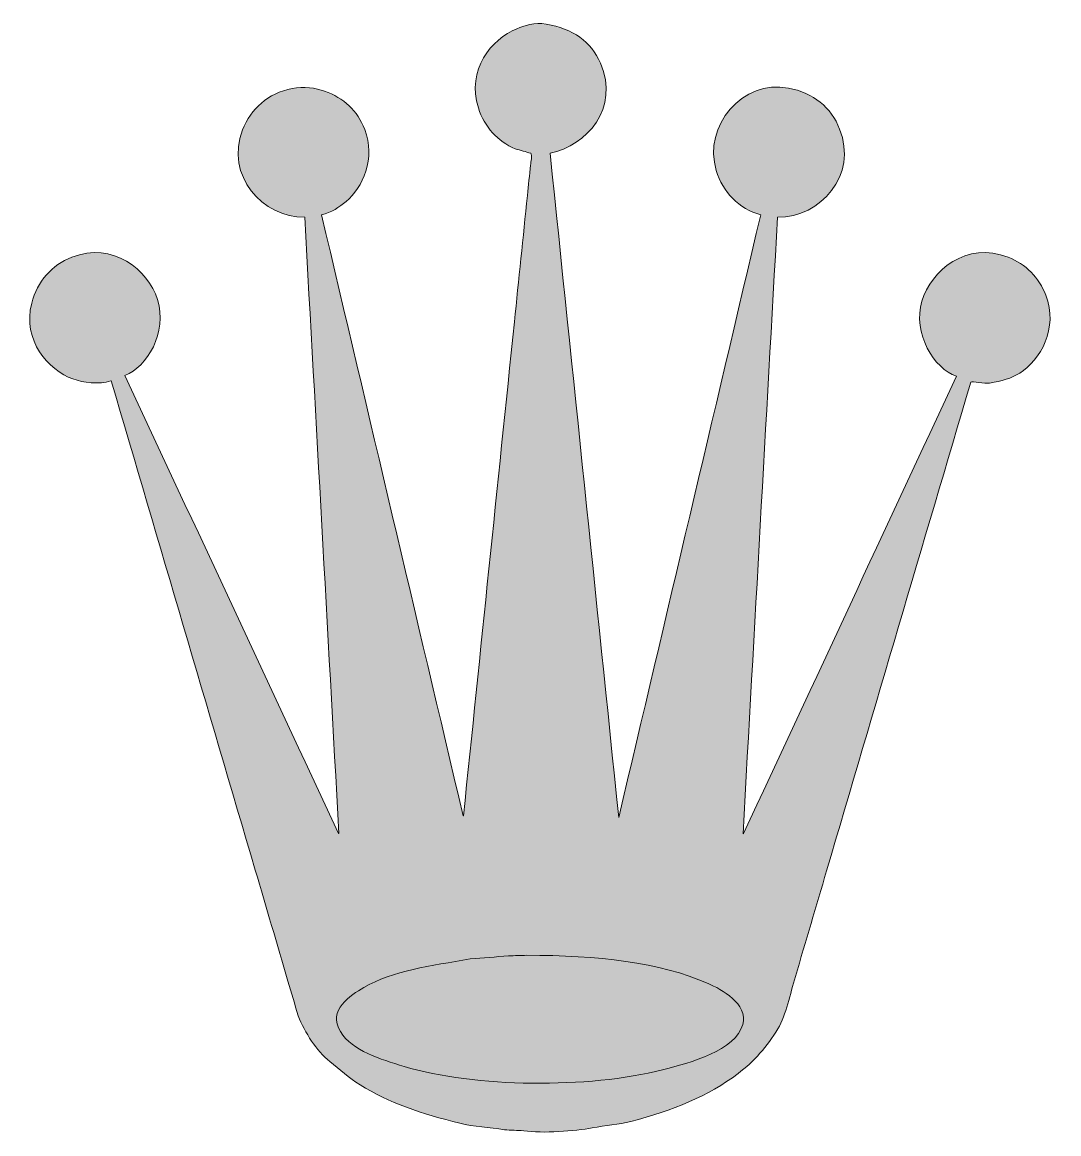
# Model space of a CAD drawing. Header units: inches. Extents: x 2.755 to 3.229, y 2.951 to 3.459.
import ezdxf

# ---------------------------------------------------------------- set-up
doc = ezdxf.new("R2010")
doc.units = ezdxf.units.IN
doc.header["$MEASUREMENT"] = 0
doc.layers.add('Layer 1', color=7, linetype='Continuous')

msp = doc.modelspace()

# ---------------------------------------------------------------- hatches: boundary and pattern name
at = {"layer": 'Layer 1', "true_color": 0x231f20}
h = msp.add_hatch(color=179, dxfattribs=at)
h.dxf.hatch_style = 2
edge = h.paths.add_edge_path()
edge.add_spline(control_points=[(3.10003, 3.36979), (3.09478, 3.27581), (3.08952, 3.1818), (3.08427, 3.08782), (3.08436, 3.08786), (3.08446, 3.08791), (3.08455, 3.08796), (3.11697, 3.15766), (3.1494, 3.22739), (3.18182, 3.29709), (3.17173, 3.30035), (3.16159, 3.31675), (3.16606, 3.33146), (3.17027, 3.34536), (3.18636, 3.35902), (3.20553, 3.35148), (3.21353, 3.34833), (3.21958, 3.34216), (3.22271, 3.33415), (3.22861, 3.31909), (3.22011, 3.30436), (3.21079, 3.29852), (3.2069, 3.29607), (3.20256, 3.29487), (3.19701, 3.29397), (3.1947, 3.2936), (3.18907, 3.29497), (3.18835, 3.2944), (3.1664, 3.21992), (3.14442, 3.14541), (3.12246, 3.07092), (3.11773, 3.05483), (3.113, 3.03874), (3.10826, 3.02265), (3.10571, 3.01447), (3.10415, 3.00547), (3.10017, 2.99866), (3.09547, 2.99063), (3.08923, 2.98368), (3.08199, 2.9782), (3.06845, 2.96796), (3.05203, 2.96118), (3.03301, 2.95634), (3.02724, 2.95487), (3.02153, 2.95448), (3.01526, 2.95337), (3.0075, 2.95197), (2.9927, 2.95068), (2.98402, 2.95208), (2.98109, 2.95223), (2.97815, 2.95237), (2.97521, 2.95251), (2.96822, 2.95367), (2.96128, 2.95387), (2.95477, 2.95549), (2.93746, 2.9598), (2.92234, 2.96486), (2.90919, 2.97309), (2.9042, 2.97622), (2.8999, 2.98013), (2.89541, 2.98375), (2.8893, 2.98866), (2.88402, 2.99679), (2.88093, 3.00462), (2.87937, 3.00991), (2.87781, 3.01522), (2.87625, 3.02052), (2.87128, 3.03741), (2.86631, 3.05431), (2.86133, 3.07121), (2.83938, 3.14579), (2.81741, 3.22039), (2.79545, 3.29497), (2.7954, 3.29497), (2.79536, 3.29497), (2.79531, 3.29497), (2.78992, 3.29321), (2.78259, 3.29416), (2.77798, 3.29582), (2.76659, 3.29991), (2.75477, 3.31332), (2.75909, 3.33046), (2.76164, 3.34056), (2.76833, 3.34791), (2.77742, 3.35148), (2.79614, 3.35883), (2.81237, 3.3457), (2.8166, 3.33217), (2.82132, 3.31708), (2.8118, 3.30128), (2.8017, 3.29738), (2.83426, 3.22758), (2.86683, 3.15776), (2.89939, 3.08796), (2.89943, 3.08796), (2.89948, 3.08796), (2.89953, 3.08796), (2.89433, 3.1819), (2.88912, 3.27585), (2.88391, 3.36979), (2.86464, 3.36949), (2.84739, 3.38897), (2.85552, 3.40969), (2.85935, 3.41947), (2.86698, 3.42634), (2.87823, 3.42871), (2.88327, 3.42978), (2.88913, 3.4288), (2.893, 3.42744), (2.90175, 3.42434), (2.90799, 3.41844), (2.91132, 3.40997), (2.91645, 3.3969), (2.91049, 3.38311), (2.9028, 3.37703), (2.89972, 3.37459), (2.89621, 3.37174), (2.89158, 3.37093), (2.91316, 3.27931), (2.93475, 3.18767), (2.95633, 3.09605), (2.95637, 3.09605), (2.95642, 3.09605), (2.95647, 3.09605), (2.96423, 3.17134), (2.972, 3.24665), (2.97976, 3.32194), (2.98174, 3.3412), (2.98374, 3.36047), (2.98572, 3.37973), (2.9862, 3.38437), (2.98667, 3.389), (2.98714, 3.39364), (2.98733, 3.39499), (2.98799, 3.39821), (2.98728, 3.39903), (2.98492, 3.3997), (2.98255, 3.40036), (2.98018, 3.40102), (2.97221, 3.40443), (2.966, 3.4111), (2.96329, 3.41977), (2.95784, 3.43719), (2.96918, 3.45123), (2.9809, 3.45597), (2.98415, 3.45729), (2.98914, 3.45894), (2.99424, 3.4581), (3.00659, 3.45605), (3.01478, 3.45018), (3.0191, 3.44021), (3.02802, 3.41951), (3.01287, 3.40256), (2.99609, 3.39903), (3.00655, 3.29782), (3.01701, 3.19656), (3.02747, 3.09534), (3.0491, 3.18719), (3.07073, 3.27907), (3.09237, 3.37093), (3.08233, 3.37344), (3.07501, 3.38144), (3.07206, 3.39109), (3.06581, 3.41151), (3.08424, 3.43287), (3.10499, 3.42885), (3.11655, 3.42662), (3.12454, 3.41998), (3.12843, 3.41011), (3.13676, 3.38896), (3.11982, 3.36967), (3.10003, 3.36979), (3.10003, 3.36979), (3.10003, 3.36979), (3.10003, 3.36979)], knot_values=[0, 0, 0, 0, 1, 1, 1, 2, 2, 2, 3, 3, 3, 4, 4, 4, 5, 5, 5, 6, 6, 6, 7, 7, 7, 8, 8, 8, 9, 9, 9, 10, 10, 10, 11, 11, 11, 12, 12, 12, 13, 13, 13, 14, 14, 14, 15, 15, 15, 16, 16, 16, 17, 17, 17, 18, 18, 18, 19, 19, 19, 20, 20, 20, 21, 21, 21, 22, 22, 22, 23, 23, 23, 24, 24, 24, 25, 25, 25, 26, 26, 26, 27, 27, 27, 28, 28, 28, 29, 29, 29, 30, 30, 30, 31, 31, 31, 32, 32, 32, 33, 33, 33, 34, 34, 34, 35, 35, 35, 36, 36, 36, 37, 37, 37, 38, 38, 38, 39, 39, 39, 40, 40, 40, 41, 41, 41, 42, 42, 42, 43, 43, 43, 44, 44, 44, 45, 45, 45, 46, 46, 46, 47, 47, 47, 48, 48, 48, 49, 49, 49, 50, 50, 50, 51, 51, 51, 52, 52, 52, 53, 53, 53, 54, 54, 54, 55, 55, 55, 56, 56, 56, 57, 57, 57, 58, 58, 58, 58], degree=3, periodic=1)

# ---------------------------------------------------------------- linework, layer by layer
at = {"layer": 'Layer 1', "lineweight": 0}
for points, knots in [([(3.10003, 3.36979), (3.09478, 3.27581), (3.08952, 3.1818), (3.08427, 3.08782), (3.08436, 3.08786), (3.08446, 3.08791), (3.08455, 3.08796), (3.11697, 3.15766), (3.1494, 3.22739), (3.18182, 3.29709), (3.17173, 3.30035), (3.16159, 3.31675), (3.16606, 3.33146), (3.17027, 3.34536), (3.18636, 3.35902), (3.20553, 3.35148), (3.21353, 3.34833), (3.21958, 3.34216), (3.22271, 3.33415), (3.22861, 3.31909), (3.22011, 3.30436), (3.21079, 3.29852), (3.2069, 3.29607), (3.20256, 3.29487), (3.19701, 3.29397), (3.1947, 3.2936), (3.18907, 3.29497), (3.18835, 3.2944), (3.1664, 3.21992), (3.14442, 3.14541), (3.12246, 3.07092), (3.11773, 3.05483), (3.113, 3.03874), (3.10826, 3.02265), (3.10571, 3.01447), (3.10415, 3.00547), (3.10017, 2.99866), (3.09547, 2.99063), (3.08923, 2.98368), (3.08199, 2.9782), (3.06845, 2.96796), (3.05203, 2.96118), (3.03301, 2.95634), (3.02724, 2.95487), (3.02153, 2.95448), (3.01526, 2.95337), (3.0075, 2.95197), (2.9927, 2.95068), (2.98402, 2.95208), (2.98109, 2.95223), (2.97815, 2.95237), (2.97521, 2.95251), (2.96822, 2.95367), (2.96128, 2.95387), (2.95477, 2.95549), (2.93746, 2.9598), (2.92234, 2.96486), (2.90919, 2.97309), (2.9042, 2.97622), (2.8999, 2.98013), (2.89541, 2.98375), (2.8893, 2.98866), (2.88402, 2.99679), (2.88093, 3.00462), (2.87937, 3.00991), (2.87781, 3.01522), (2.87625, 3.02052), (2.87128, 3.03741), (2.86631, 3.05431), (2.86133, 3.07121), (2.83938, 3.14579), (2.81741, 3.22039), (2.79545, 3.29497), (2.7954, 3.29497), (2.79536, 3.29497), (2.79531, 3.29497), (2.78992, 3.29321), (2.78259, 3.29416), (2.77798, 3.29582), (2.76659, 3.29991), (2.75477, 3.31332), (2.75909, 3.33046), (2.76164, 3.34056), (2.76833, 3.34791), (2.77742, 3.35148), (2.79614, 3.35883), (2.81237, 3.3457), (2.8166, 3.33217), (2.82132, 3.31708), (2.8118, 3.30128), (2.8017, 3.29738), (2.83426, 3.22758), (2.86683, 3.15776), (2.89939, 3.08796), (2.89943, 3.08796), (2.89948, 3.08796), (2.89953, 3.08796), (2.89433, 3.1819), (2.88912, 3.27585), (2.88391, 3.36979), (2.86464, 3.36949), (2.84739, 3.38897), (2.85552, 3.40969), (2.85935, 3.41947), (2.86698, 3.42634), (2.87823, 3.42871), (2.88327, 3.42978), (2.88913, 3.4288), (2.893, 3.42744), (2.90175, 3.42434), (2.90799, 3.41844), (2.91132, 3.40997), (2.91645, 3.3969), (2.91049, 3.38311), (2.9028, 3.37703), (2.89972, 3.37459), (2.89621, 3.37174), (2.89158, 3.37093), (2.91316, 3.27931), (2.93475, 3.18767), (2.95633, 3.09605), (2.95637, 3.09605), (2.95642, 3.09605), (2.95647, 3.09605), (2.96423, 3.17134), (2.972, 3.24665), (2.97976, 3.32194), (2.98174, 3.3412), (2.98374, 3.36047), (2.98572, 3.37973), (2.9862, 3.38437), (2.98667, 3.389), (2.98714, 3.39364), (2.98733, 3.39499), (2.98799, 3.39821), (2.98728, 3.39903), (2.98492, 3.3997), (2.98255, 3.40036), (2.98018, 3.40102), (2.97221, 3.40443), (2.966, 3.4111), (2.96329, 3.41977), (2.95784, 3.43719), (2.96918, 3.45123), (2.9809, 3.45597), (2.98415, 3.45729), (2.98914, 3.45894), (2.99424, 3.4581), (3.00659, 3.45605), (3.01478, 3.45018), (3.0191, 3.44021), (3.02802, 3.41951), (3.01287, 3.40256), (2.99609, 3.39903), (3.00655, 3.29782), (3.01701, 3.19656), (3.02747, 3.09534), (3.0491, 3.18719), (3.07073, 3.27907), (3.09237, 3.37093), (3.08233, 3.37344), (3.07501, 3.38144), (3.07206, 3.39109), (3.06581, 3.41151), (3.08424, 3.43287), (3.10499, 3.42885), (3.11655, 3.42662), (3.12454, 3.41998), (3.12843, 3.41011), (3.13676, 3.38896), (3.11982, 3.36967), (3.10003, 3.36979), (3.10003, 3.36979), (3.10003, 3.36979), (3.10003, 3.36979)], [0, 0, 0, 0, 1, 1, 1, 2, 2, 2, 3, 3, 3, 4, 4, 4, 5, 5, 5, 6, 6, 6, 7, 7, 7, 8, 8, 8, 9, 9, 9, 10, 10, 10, 11, 11, 11, 12, 12, 12, 13, 13, 13, 14, 14, 14, 15, 15, 15, 16, 16, 16, 17, 17, 17, 18, 18, 18, 19, 19, 19, 20, 20, 20, 21, 21, 21, 22, 22, 22, 23, 23, 23, 24, 24, 24, 25, 25, 25, 26, 26, 26, 27, 27, 27, 28, 28, 28, 29, 29, 29, 30, 30, 30, 31, 31, 31, 32, 32, 32, 33, 33, 33, 34, 34, 34, 35, 35, 35, 36, 36, 36, 37, 37, 37, 38, 38, 38, 39, 39, 39, 40, 40, 40, 41, 41, 41, 42, 42, 42, 43, 43, 43, 44, 44, 44, 45, 45, 45, 46, 46, 46, 47, 47, 47, 48, 48, 48, 49, 49, 49, 50, 50, 50, 51, 51, 51, 52, 52, 52, 53, 53, 53, 54, 54, 54, 55, 55, 55, 56, 56, 56, 57, 57, 57, 58, 58, 58, 58]), ([(2.98544, 3.03231), (2.98265, 3.03221), (2.97985, 3.03211), (2.97706, 3.03202), (2.97124, 3.03155), (2.96542, 3.03107), (2.95959, 3.0306), (2.94146, 3.02747), (2.92417, 3.02531), (2.91089, 3.01754), (2.905, 3.01409), (2.89413, 3.00714), (2.90024, 2.99738), (2.90576, 2.98855), (2.91833, 2.98481), (2.92935, 2.98147), (2.96161, 2.97171), (3.01358, 2.97133), (3.04749, 2.97991), (3.06019, 2.98313), (3.08089, 2.98877), (3.08412, 3.00064), (3.08671, 3.01015), (3.07427, 3.01679), (3.06836, 3.01938), (3.04603, 3.02918), (3.01777, 3.03224), (2.98544, 3.03231), (2.98544, 3.03231), (2.98544, 3.03231), (2.98544, 3.03231)], [0, 0, 0, 0, 1, 1, 1, 2, 2, 2, 3, 3, 3, 4, 4, 4, 5, 5, 5, 6, 6, 6, 7, 7, 7, 8, 8, 8, 9, 9, 9, 10, 10, 10, 10])]:
    msp.add_open_spline(points, degree=3, knots=knots, dxfattribs=at)

doc.saveas('drawing.dxf')
